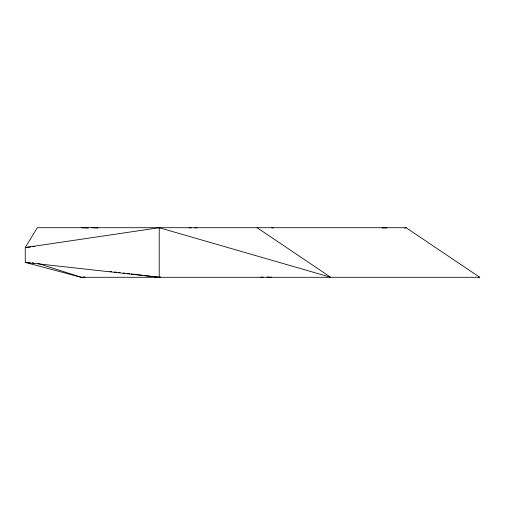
<?xml version="1.0" encoding="UTF-8"?>
<svg xmlns="http://www.w3.org/2000/svg" width="505" height="505" viewBox="0 0 505 505"><rect width="100%" height="100%" fill="white"/><g stroke="black" fill="none" stroke-linecap="round" stroke-linejoin="round"><path stroke-width="0.76" d="M404.65 228.254L406.127 227.711L479.75 277.289L81.223 277.289L25.25 262.417L25.25 247.545L37.319 227.711L406.127 227.711M160.767 277.037L159.214 277.289L25.25 262.417L29.694 262.417M257.095 227.711L330.718 277.289L159.214 227.711L25.25 247.545L30.717 246.888M32.276 246.705L34.618 246.427M189.16 227.989L191.502 227.711M194.785 227.982L197.127 227.711M260.776 277.289L263.111 277.024M85.149 276.974L81.223 277.289L37.869 263.376M81.223 227.711L88.306 228.014M91.651 227.711L97.951 227.995M25.25 262.417L29.189 262.65M32.339 262.84L33.911 262.941M267.025 277.005L271.753 277.289M109.951 271.393L111.51 271.583M114.641 271.955L116.207 272.144M118.549 272.422L120.114 272.612M123.245 272.984L124.804 273.173M127.153 273.451L129.501 273.735M131.06 273.918L134.191 274.297M135.757 274.48L142.795 275.326M144.354 275.509L159.214 277.289L159.214 227.711M271.753 227.711L273.287 228.077M478.216 276.923L479.75 277.289M386.937 227.97L382.033 227.97"/></g></svg>
